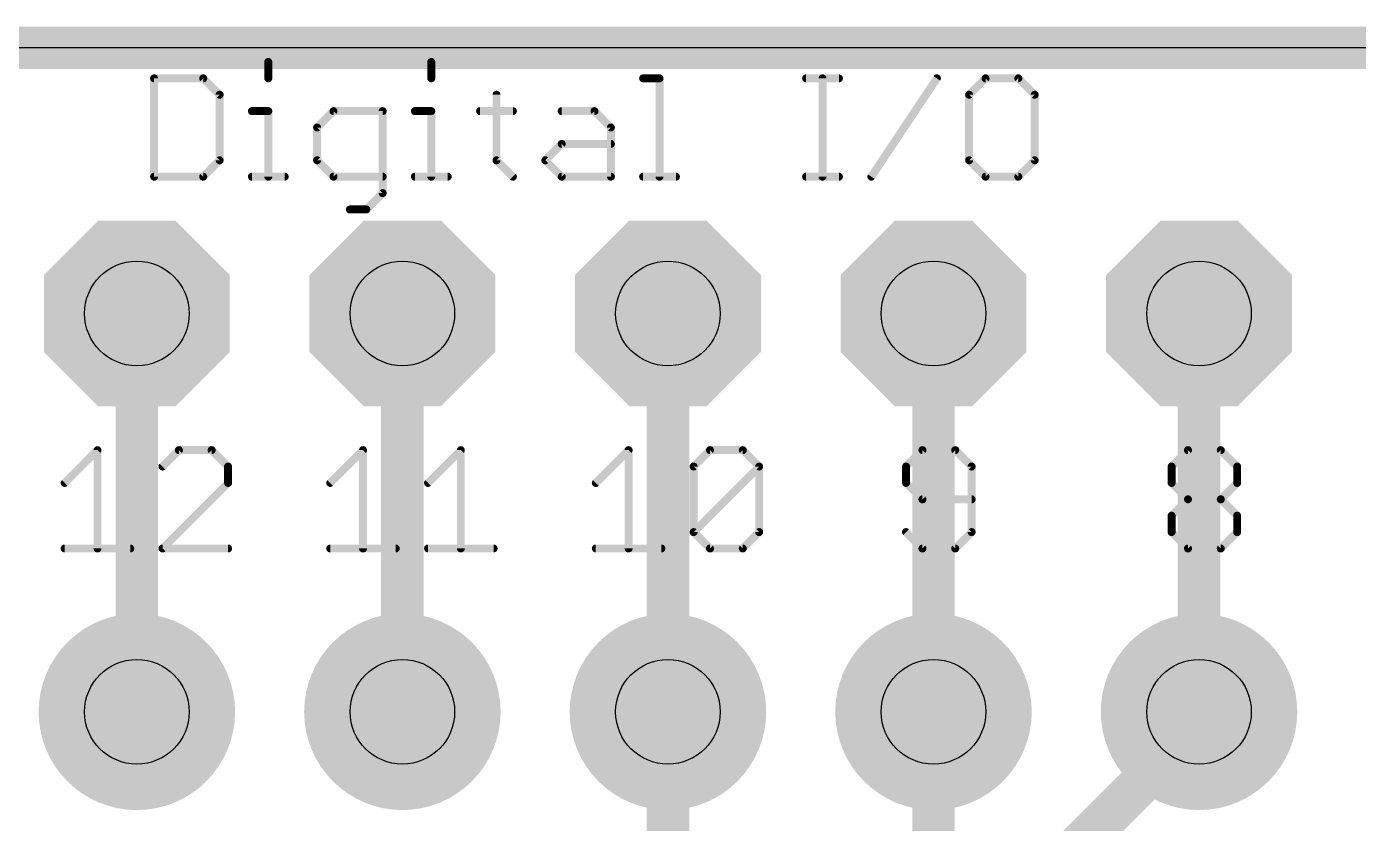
# Model space of a CAD drawing. Extents: x -15 to 76.8, y -9.1 to 59.1.
# Drawn here: x 30.44 to 43.18, y 45.92 to 53.54 of the extents above; entities that cross this region are included whole.
import ezdxf

# ---------------------------------------------------------------- set-up
doc = ezdxf.new("R2010")
doc.units = 0
for name, color, linetype in [('1', 12, 'CONTINUOUS'), ('16', 5, 'CONTINUOUS'), ('17', 110, 'CONTINUOUS'), ('20', 53, 'CONTINUOUS'), ('21', 40, 'CONTINUOUS'), ('29', 253, 'CONTINUOUS'), ('44', 253, 'CONTINUOUS'), ('51', 253, 'CONTINUOUS')]:
    doc.layers.add(name, color=color, linetype=linetype)

# ---------------------------------------------------------------- blocks, each defined once
blk = doc.blocks.new('RECT')
blk.add_solid([(-0.5, -0.5), (0.5, -0.5), (-0.5, 0.5), (0.5, 0.5)])
blk = doc.blocks.new('ROUNDP')
at = {"const_width": 0.5}
blk.add_lwpolyline([(0, -0.25, 1), (0, 0.25, 1), (0, -0.25)], format="xyb", dxfattribs=at)
blk = doc.blocks.new('OCTAGONP')
at = {"const_width": 0.5}
blk.add_lwpolyline([(-0.25, -0.1036), (-0.25, 0.1036), (-0.1036, 0.25), (0.1036, 0.25), (0.25, 0.1036), (0.25, -0.1036), (0.1036, -0.25), (-0.1036, -0.25), (-0.25, -0.1036), (-0.25, 0.1036)], dxfattribs=at)

msp = doc.modelspace()

# ---------------------------------------------------------------- linework, layer by layer
at = {"layer": '1', "const_width": 0.4064}
for points in [[(0, 53.34), (68.58, 53.34)], [(41.656, 46.863), (41.656, 46.99)], [(40.005, 45.212), (41.656, 46.863)]]:
    msp.add_lwpolyline(points, dxfattribs=at)
at = {"layer": '1', "const_width": 0.2032}
for points in [[(41.7576, 46.99, 1), (41.5544, 46.99)], [(41.7278, 46.7912, 1), (41.5842, 46.9348)], [(41.5544, 46.863, 1), (41.7576, 46.863)]]:
    msp.add_lwpolyline(points, format="xyb", dxfattribs=at)
at = {"layer": '16', "const_width": 0.4064}
for points in [[(0, 53.34), (68.58, 53.34)], [(31.496, 50.8), (31.496, 46.99)], [(34.036, 50.8), (34.036, 46.99)], [(36.576, 50.8), (36.576, 46.99)], [(39.116, 50.8), (39.116, 46.99)], [(41.656, 50.8), (41.656, 46.99)], [(36.576, 46.99), (36.576, 42.926)], [(39.116, 42.037), (39.116, 46.99)]]:
    msp.add_lwpolyline(points, dxfattribs=at)
at = {"layer": '16', "const_width": 0.2032}
for points in [[(31.5976, 50.8, 1), (31.3944, 50.8)], [(34.1376, 50.8, 1), (33.9344, 50.8)], [(36.6776, 50.8, 1), (36.4744, 50.8)], [(39.2176, 50.8, 1), (39.0144, 50.8)], [(41.7576, 50.8, 1), (41.5544, 50.8)], [(36.6776, 46.99, 1), (36.4744, 46.99)], [(39.2176, 46.99, 1), (39.0144, 46.99)], [(31.3944, 46.99, 1), (31.5976, 46.99)], [(33.9344, 46.99, 1), (34.1376, 46.99)], [(36.4744, 46.99, 1), (36.6776, 46.99)], [(39.0144, 46.99, 1), (39.2176, 46.99)], [(41.5544, 46.99, 1), (41.7576, 46.99)]]:
    msp.add_lwpolyline(points, format="xyb", dxfattribs=at)
at = {"layer": '20'}
msp.add_line((64.516, 53.34), (0, 53.34), dxfattribs=at)
at = {"layer": '21', "const_width": 0.0381}
for points in [[(32.7724, 53.2055, 1), (32.7343, 53.2055)], [(34.3316, 53.2055, 1), (34.2935, 53.2055)], [(31.6802, 53.0487, 1), (31.6421, 53.0487)], [(31.6611, 53.0678, 1), (31.6611, 53.0297)], [(32.1449, 53.0622, 1), (32.1179, 53.0352)], [(32.1314, 53.0297, 1), (32.1314, 53.0678)], [(32.7343, 53.0487, 1), (32.7724, 53.0487)], [(34.2935, 53.0487, 1), (34.3316, 53.0487)], [(36.3387, 53.0678, 1), (36.3387, 53.0297)], [(36.5145, 53.0487, 1), (36.4764, 53.0487)], [(36.4955, 53.0297, 1), (36.4955, 53.0678)], [(37.8979, 53.0678, 1), (37.8979, 53.0297)], [(38.0737, 53.0487, 1), (38.0356, 53.0487)], [(38.2114, 53.0297, 1), (38.2114, 53.0678)], [(39.1645, 53.0381, 1), (39.1328, 53.0593)], [(39.6138, 53.0678, 1), (39.6138, 53.0297)], [(39.6273, 53.0352, 1), (39.6004, 53.0622)], [(39.9409, 53.0622, 1), (39.9139, 53.0352)], [(39.9274, 53.0297, 1), (39.9274, 53.0678)], [(32.3072, 52.8919, 1), (32.2691, 52.8919)], [(32.2747, 52.8785, 1), (32.3016, 52.9054)], [(34.9553, 52.8919, 1), (34.9172, 52.8919)], [(39.4761, 52.8919, 1), (39.438, 52.8919)], [(39.4436, 52.9054, 1), (39.4706, 52.8785)], [(40.1032, 52.8919, 1), (40.0651, 52.8919)], [(40.0707, 52.8785, 1), (40.0976, 52.9054)], [(32.5966, 52.7542, 1), (32.5966, 52.7161)], [(32.7724, 52.7352, 1), (32.7343, 52.7352)], [(32.7534, 52.7161, 1), (32.7534, 52.7542)], [(33.3771, 52.7542, 1), (33.3771, 52.7161)], [(33.3905, 52.7217, 1), (33.3636, 52.7486)], [(33.8664, 52.7352, 1), (33.8283, 52.7352)], [(33.8474, 52.7161, 1), (33.8474, 52.7542)], [(34.1558, 52.7542, 1), (34.1558, 52.7161)], [(34.3316, 52.7352, 1), (34.2935, 52.7352)], [(34.3126, 52.7161, 1), (34.3126, 52.7542)], [(34.7795, 52.7542, 1), (34.7795, 52.7161)], [(35.093, 52.7161, 1), (35.093, 52.7542)], [(35.5599, 52.7542, 1), (35.5599, 52.7161)], [(35.8869, 52.7486, 1), (35.86, 52.7217)], [(35.8735, 52.7161, 1), (35.8735, 52.7542)], [(33.2393, 52.5784, 1), (33.2012, 52.5784)], [(33.2068, 52.5919, 1), (33.2338, 52.5649)], [(36.0493, 52.5784, 1), (36.0112, 52.5784)], [(36.0168, 52.5649, 1), (36.0437, 52.5919)], [(35.5599, 52.4407, 1), (35.5599, 52.4026)], [(35.5734, 52.4082, 1), (35.5465, 52.4351)], [(36.0302, 52.4026, 1), (36.0302, 52.4407)], [(32.2691, 52.2649, 1), (32.3072, 52.2649)], [(32.3016, 52.2514, 1), (32.2747, 52.2783)], [(33.2338, 52.2783, 1), (33.2068, 52.2514)], [(33.2012, 52.2649, 1), (33.2393, 52.2649)], [(34.9497, 52.2783, 1), (34.9228, 52.2514)], [(34.9172, 52.2649, 1), (34.9553, 52.2649)], [(35.4166, 52.2783, 1), (35.3897, 52.2514)], [(35.3897, 52.2783, 1), (35.4166, 52.2514)], [(39.4706, 52.2783, 1), (39.4436, 52.2514)], [(39.438, 52.2649, 1), (39.4761, 52.2649)], [(40.0651, 52.2649, 1), (40.1032, 52.2649)], [(40.0976, 52.2514, 1), (40.0707, 52.2783)], [(31.6611, 52.1272, 1), (31.6611, 52.0891)], [(31.6421, 52.1081, 1), (31.6802, 52.1081)], [(32.1179, 52.1216, 1), (32.1449, 52.0946)], [(32.1314, 52.0891, 1), (32.1314, 52.1272)], [(32.5966, 52.1272, 1), (32.5966, 52.0891)], [(32.7343, 52.1081, 1), (32.7724, 52.1081)], [(32.9102, 52.0891, 1), (32.9102, 52.1272)], [(33.3771, 52.1272, 1), (33.3771, 52.0891)], [(33.3636, 52.0946, 1), (33.3905, 52.1216)], [(33.8474, 52.0891, 1), (33.8474, 52.1272)], [(34.1558, 52.1272, 1), (34.1558, 52.0891)], [(34.2935, 52.1081, 1), (34.3316, 52.1081)], [(34.4693, 52.0891, 1), (34.4693, 52.1272)], [(35.0796, 52.0946, 1), (35.1065, 52.1216)], [(35.5599, 52.1272, 1), (35.5599, 52.0891)], [(35.5465, 52.0946, 1), (35.5734, 52.1216)], [(36.0112, 52.1081, 1), (36.0493, 52.1081)], [(36.0302, 52.0891, 1), (36.0302, 52.1272)], [(36.3387, 52.1272, 1), (36.3387, 52.0891)], [(36.4764, 52.1081, 1), (36.5145, 52.1081)], [(36.6522, 52.0891, 1), (36.6522, 52.1272)], [(37.8979, 52.1272, 1), (37.8979, 52.0891)], [(38.0356, 52.1081, 1), (38.0737, 52.1081)], [(38.2114, 52.0891, 1), (38.2114, 52.1272)], [(38.5057, 52.1187, 1), (38.5374, 52.0975)], [(39.6138, 52.1272, 1), (39.6138, 52.0891)], [(39.6004, 52.0946, 1), (39.6273, 52.1216)], [(39.9139, 52.1216, 1), (39.9409, 52.0946)], [(39.9274, 52.0891, 1), (39.9274, 52.1272)], [(33.8608, 51.9379, 1), (33.8339, 51.9648)], [(33.8283, 51.9513, 1), (33.8664, 51.9513)], [(33.5338, 51.8136, 1), (33.5338, 51.7755)], [(33.6771, 51.808, 1), (33.7041, 51.7811)], [(33.6906, 51.7755, 1), (33.6906, 51.8136)], [(31.1386, 49.4927, 1), (31.1005, 49.4927)], [(31.1331, 49.4792, 1), (31.1061, 49.5062)], [(31.8983, 49.5118, 1), (31.8983, 49.4737)], [(31.9118, 49.4792, 1), (31.8849, 49.5062)], [(32.2254, 49.5062, 1), (32.1984, 49.4792)], [(32.2119, 49.4737, 1), (32.2119, 49.5118)], [(33.6786, 49.4927, 1), (33.6405, 49.4927)], [(33.6731, 49.4792, 1), (33.6461, 49.5062)], [(34.6142, 49.4927, 1), (34.5761, 49.4927)], [(34.6086, 49.4792, 1), (34.5816, 49.5062)], [(36.2186, 49.4927, 1), (36.1805, 49.4927)], [(36.2131, 49.4792, 1), (36.1861, 49.5062)], [(36.9783, 49.5118, 1), (36.9783, 49.4737)], [(36.9918, 49.4792, 1), (36.9649, 49.5062)], [(37.3054, 49.5062, 1), (37.2784, 49.4792)], [(37.2919, 49.4737, 1), (37.2919, 49.5118)], [(39.0103, 49.5118, 1), (39.0103, 49.4737)], [(39.0238, 49.4792, 1), (38.9969, 49.5062)], [(39.3374, 49.5062, 1), (39.3104, 49.4792)], [(39.3239, 49.4737, 1), (39.3239, 49.5118)], [(41.5503, 49.5118, 1), (41.5503, 49.4737)], [(41.5638, 49.4792, 1), (41.5369, 49.5062)], [(41.8774, 49.5062, 1), (41.8504, 49.4792)], [(41.8639, 49.4737, 1), (41.8639, 49.5118)], [(31.7281, 49.3494, 1), (31.7551, 49.3225)], [(32.3877, 49.3359, 1), (32.3496, 49.3359)], [(32.3552, 49.3225, 1), (32.3821, 49.3494)], [(36.8406, 49.3359, 1), (36.8025, 49.3359)], [(36.8081, 49.3494, 1), (36.8351, 49.3225)], [(37.4677, 49.3359, 1), (37.4296, 49.3359)], [(37.4621, 49.3225, 1), (37.4352, 49.3494)], [(37.4352, 49.3225, 1), (37.4621, 49.3494)], [(38.8726, 49.3359, 1), (38.8345, 49.3359)], [(38.8401, 49.3494, 1), (38.8671, 49.3225)], [(39.4997, 49.3359, 1), (39.4616, 49.3359)], [(39.4672, 49.3225, 1), (39.4941, 49.3494)], [(41.4126, 49.3359, 1), (41.3745, 49.3359)], [(41.3801, 49.3494, 1), (41.4071, 49.3225)], [(42.0397, 49.3359, 1), (42.0016, 49.3359)], [(42.0072, 49.3225, 1), (42.0341, 49.3494)], [(30.7926, 49.1926, 1), (30.8195, 49.1657)], [(32.3496, 49.1792, 1), (32.3877, 49.1792)], [(32.3821, 49.1657, 1), (32.3552, 49.1926)], [(33.3326, 49.1926, 1), (33.3595, 49.1657)], [(34.2681, 49.1926, 1), (34.2951, 49.1657)], [(35.8726, 49.1926, 1), (35.8995, 49.1657)], [(38.8345, 49.1792, 1), (38.8726, 49.1792)], [(38.8671, 49.1926, 1), (38.8401, 49.1657)], [(41.3745, 49.1792, 1), (41.4126, 49.1792)], [(41.4071, 49.1926, 1), (41.3801, 49.1657)], [(42.0016, 49.1792, 1), (42.0397, 49.1792)], [(42.0341, 49.1657, 1), (42.0072, 49.1926)], [(39.0103, 49.0415, 1), (39.0103, 49.0034)], [(38.9969, 49.0089, 1), (39.0238, 49.0359)], [(39.4807, 49.0034, 1), (39.4807, 49.0415)], [(41.5503, 49.0415, 1), (41.5503, 49.0034)], [(41.5638, 49.0089, 1), (41.5369, 49.0359)], [(41.5369, 49.0089, 1), (41.5638, 49.0359)], [(41.8774, 49.0359, 1), (41.8504, 49.0089)], [(41.8504, 49.0359, 1), (41.8774, 49.0089)], [(41.8639, 49.0034, 1), (41.8639, 49.0415)], [(41.4126, 48.8656, 1), (41.3745, 48.8656)], [(41.3801, 48.8791, 1), (41.4071, 48.8522)], [(42.0397, 48.8656, 1), (42.0016, 48.8656)], [(42.0072, 48.8522, 1), (42.0341, 48.8791)], [(36.8351, 48.7223, 1), (36.8081, 48.6954)], [(36.8081, 48.7223, 1), (36.8351, 48.6954)], [(36.8025, 48.7089, 1), (36.8406, 48.7089)], [(37.4296, 48.7089, 1), (37.4677, 48.7089)], [(37.4621, 48.6954, 1), (37.4352, 48.7223)], [(38.8671, 48.7223, 1), (38.8401, 48.6954)], [(39.4616, 48.7089, 1), (39.4997, 48.7089)], [(39.4941, 48.6954, 1), (39.4672, 48.7223)], [(41.3745, 48.7089, 1), (41.4126, 48.7089)], [(41.4071, 48.7223, 1), (41.3801, 48.6954)], [(42.0016, 48.7089, 1), (42.0397, 48.7089)], [(42.0341, 48.6954, 1), (42.0072, 48.7223)], [(30.8061, 48.5712, 1), (30.8061, 48.5331)], [(31.1005, 48.5521, 1), (31.1386, 48.5521)], [(31.4331, 48.5331, 1), (31.4331, 48.5712)], [(31.7416, 48.5712, 1), (31.7416, 48.5331)], [(31.7281, 48.5656, 1), (31.7551, 48.5386)], [(32.3687, 48.5331, 1), (32.3687, 48.5712)], [(33.3461, 48.5712, 1), (33.3461, 48.5331)], [(33.6405, 48.5521, 1), (33.6786, 48.5521)], [(33.9731, 48.5331, 1), (33.9731, 48.5712)], [(34.2816, 48.5712, 1), (34.2816, 48.5331)], [(34.5761, 48.5521, 1), (34.6142, 48.5521)], [(34.9087, 48.5331, 1), (34.9087, 48.5712)], [(35.8861, 48.5712, 1), (35.8861, 48.5331)], [(36.1805, 48.5521, 1), (36.2186, 48.5521)], [(36.5131, 48.5331, 1), (36.5131, 48.5712)], [(36.9783, 48.5712, 1), (36.9783, 48.5331)], [(36.9649, 48.5386, 1), (36.9918, 48.5656)], [(37.2784, 48.5656, 1), (37.3054, 48.5386)], [(37.2919, 48.5331, 1), (37.2919, 48.5712)], [(39.0103, 48.5712, 1), (39.0103, 48.5331)], [(38.9969, 48.5386, 1), (39.0238, 48.5656)], [(39.3104, 48.5656, 1), (39.3374, 48.5386)], [(39.3239, 48.5331, 1), (39.3239, 48.5712)], [(41.5503, 48.5712, 1), (41.5503, 48.5331)], [(41.5369, 48.5386, 1), (41.5638, 48.5656)], [(41.8504, 48.5656, 1), (41.8774, 48.5386)], [(41.8639, 48.5331, 1), (41.8639, 48.5712)]]:
    msp.add_lwpolyline(points, format="xyb", dxfattribs=at)
at = {"layer": '21', "const_width": 0.0762}
for points in [[(32.7534, 53.2055), (32.7534, 53.0487)], [(34.3126, 53.2055), (34.3126, 53.0487)], [(31.6611, 53.0487), (31.6611, 52.1081)], [(32.1314, 53.0487), (31.6611, 53.0487)], [(32.2882, 52.8919), (32.1314, 53.0487)], [(36.3387, 53.0487), (36.4955, 53.0487)], [(36.4955, 53.0487), (36.4955, 52.1081)], [(37.8979, 53.0487), (38.2114, 53.0487)], [(38.0547, 52.1081), (38.0547, 53.0487)], [(38.5216, 52.1081), (39.1486, 53.0487)], [(39.6138, 53.0487), (39.4571, 52.8919)], [(39.9274, 53.0487), (39.6138, 53.0487)], [(40.0842, 52.8919), (39.9274, 53.0487)], [(32.2882, 52.2649), (32.2882, 52.8919)], [(34.9363, 52.8919), (34.9363, 52.2649)], [(39.4571, 52.8919), (39.4571, 52.2649)], [(40.0842, 52.2649), (40.0842, 52.8919)], [(32.5966, 52.7352), (32.7534, 52.7352)], [(32.7534, 52.7352), (32.7534, 52.1081)], [(33.3771, 52.7352), (33.2203, 52.5784)], [(33.8474, 52.7352), (33.3771, 52.7352)], [(33.8474, 51.9513), (33.8474, 52.7352)], [(34.1558, 52.7352), (34.3126, 52.7352)], [(34.3126, 52.7352), (34.3126, 52.1081)], [(34.7795, 52.7352), (35.093, 52.7352)], [(35.5599, 52.7352), (35.8735, 52.7352)], [(35.8735, 52.7352), (36.0302, 52.5784)], [(33.2203, 52.5784), (33.2203, 52.2649)], [(36.0302, 52.5784), (36.0302, 52.1081)], [(35.4032, 52.2649), (35.5599, 52.4216)], [(35.5599, 52.4216), (36.0302, 52.4216)], [(32.1314, 52.1081), (32.2882, 52.2649)], [(33.2203, 52.2649), (33.3771, 52.1081)], [(34.9363, 52.2649), (35.093, 52.1081)], [(35.5599, 52.1081), (35.4032, 52.2649)], [(39.4571, 52.2649), (39.6138, 52.1081)], [(39.9274, 52.1081), (40.0842, 52.2649)], [(31.6611, 52.1081), (32.1314, 52.1081)], [(32.5966, 52.1081), (32.9102, 52.1081)], [(33.3771, 52.1081), (33.8474, 52.1081)], [(34.1558, 52.1081), (34.4693, 52.1081)], [(36.0302, 52.1081), (35.5599, 52.1081)], [(36.3387, 52.1081), (36.6522, 52.1081)], [(37.8979, 52.1081), (38.2114, 52.1081)], [(39.6138, 52.1081), (39.9274, 52.1081)], [(33.6906, 51.7946), (33.8474, 51.9513)], [(33.5338, 51.7946), (33.6906, 51.7946)], [(30.8061, 49.1792), (31.1196, 49.4927)], [(31.1196, 49.4927), (31.1196, 48.5521)], [(31.8983, 49.4927), (31.7416, 49.3359)], [(32.2119, 49.4927), (31.8983, 49.4927)], [(32.3687, 49.3359), (32.2119, 49.4927)], [(33.3461, 49.1792), (33.6596, 49.4927)], [(33.6596, 49.4927), (33.6596, 48.5521)], [(34.2816, 49.1792), (34.5951, 49.4927)], [(34.5951, 49.4927), (34.5951, 48.5521)], [(35.8861, 49.1792), (36.1996, 49.4927)], [(36.1996, 49.4927), (36.1996, 48.5521)], [(36.8216, 49.3359), (36.9783, 49.4927)], [(36.9783, 49.4927), (37.2919, 49.4927)], [(37.2919, 49.4927), (37.4487, 49.3359)], [(39.0103, 49.4927), (38.8536, 49.3359)], [(39.3239, 49.4927), (39.0103, 49.4927)], [(39.4807, 49.3359), (39.3239, 49.4927)], [(41.3936, 49.3359), (41.5503, 49.4927)], [(41.5503, 49.4927), (41.8639, 49.4927)], [(41.8639, 49.4927), (42.0207, 49.3359)], [(32.3687, 49.1792), (32.3687, 49.3359)], [(36.8216, 48.7089), (36.8216, 49.3359)], [(36.8216, 48.7089), (37.4487, 49.3359)], [(37.4487, 49.3359), (37.4487, 48.7089)], [(38.8536, 49.3359), (38.8536, 49.1792)], [(39.4807, 48.7089), (39.4807, 49.3359)], [(41.3936, 49.1792), (41.3936, 49.3359)], [(42.0207, 49.3359), (42.0207, 49.1792)], [(31.7416, 48.5521), (32.3687, 49.1792)], [(38.8536, 49.1792), (39.0103, 49.0224)], [(41.5503, 49.0224), (41.3936, 49.1792)], [(42.0207, 49.1792), (41.8639, 49.0224)], [(39.0103, 49.0224), (39.4807, 49.0224)], [(41.3936, 48.8656), (41.5503, 49.0224)], [(41.5503, 49.0224), (41.8639, 49.0224)], [(41.8639, 49.0224), (42.0207, 48.8656)], [(41.3936, 48.7089), (41.3936, 48.8656)], [(42.0207, 48.8656), (42.0207, 48.7089)], [(36.9783, 48.5521), (36.8216, 48.7089)], [(37.4487, 48.7089), (37.2919, 48.5521)], [(38.8536, 48.7089), (39.0103, 48.5521)], [(39.3239, 48.5521), (39.4807, 48.7089)], [(41.5503, 48.5521), (41.3936, 48.7089)], [(42.0207, 48.7089), (41.8639, 48.5521)], [(30.8061, 48.5521), (31.4331, 48.5521)], [(32.3687, 48.5521), (31.7416, 48.5521)], [(33.3461, 48.5521), (33.9731, 48.5521)], [(34.2816, 48.5521), (34.9087, 48.5521)], [(35.8861, 48.5521), (36.5131, 48.5521)], [(37.2919, 48.5521), (36.9783, 48.5521)], [(39.0103, 48.5521), (39.3239, 48.5521)], [(41.8639, 48.5521), (41.5503, 48.5521)]]:
    msp.add_lwpolyline(points, dxfattribs=at)
at = {"layer": '44'}
for centre in [(31.496, 50.8), (34.036, 50.8), (36.576, 50.8), (39.116, 50.8), (41.656, 50.8), (31.496, 46.99), (34.036, 46.99), (36.576, 46.99), (39.116, 46.99), (41.656, 46.99)]:
    msp.add_circle(centre, 0.5, dxfattribs=at)
at = {"layer": '51'}
msp.add_line((64.516, 53.34), (0, 53.34), dxfattribs=at)

# ---------------------------------------------------------------- block references
at = {"layer": '17', "xscale": 1.6764, "yscale": 1.6764}
for p in [(31.496, 50.8), (31.496, 50.8), (34.036, 50.8), (34.036, 50.8), (36.576, 50.8), (36.576, 50.8), (39.116, 50.8), (39.116, 50.8), (41.656, 50.8), (41.656, 50.8)]:
    msp.add_blockref('OCTAGONP', p, dxfattribs=at)
at = {"layer": '17', "xscale": 1.778, "yscale": 1.778, "rotation": 90}
for p in [(31.496, 46.99), (31.496, 46.99), (34.036, 46.99), (34.036, 46.99), (36.576, 46.99), (36.576, 46.99), (39.116, 46.99), (39.116, 46.99), (41.656, 46.99), (41.656, 46.99)]:
    msp.add_blockref('ROUNDP', p, dxfattribs=at)
at = {"layer": '29', "xscale": 1.778, "yscale": 1.778}
for p in [(31.496, 50.8), (34.036, 50.8), (36.576, 50.8), (39.116, 50.8), (41.656, 50.8)]:
    msp.add_blockref('OCTAGONP', p, dxfattribs=at)
at = {"layer": '29', "xscale": 1.8796, "yscale": 1.8796, "rotation": 90}
for p in [(31.496, 46.99), (34.036, 46.99), (36.576, 46.99), (39.116, 46.99), (41.656, 46.99)]:
    msp.add_blockref('ROUNDP', p, dxfattribs=at)
at = {"layer": '51', "xscale": 0.508, "yscale": 0.508}
for p in [(31.496, 46.99), (34.036, 46.99), (36.576, 46.99), (39.116, 46.99), (41.656, 46.99)]:
    msp.add_blockref('RECT', p, dxfattribs=at)

doc.saveas('drawing.dxf')
